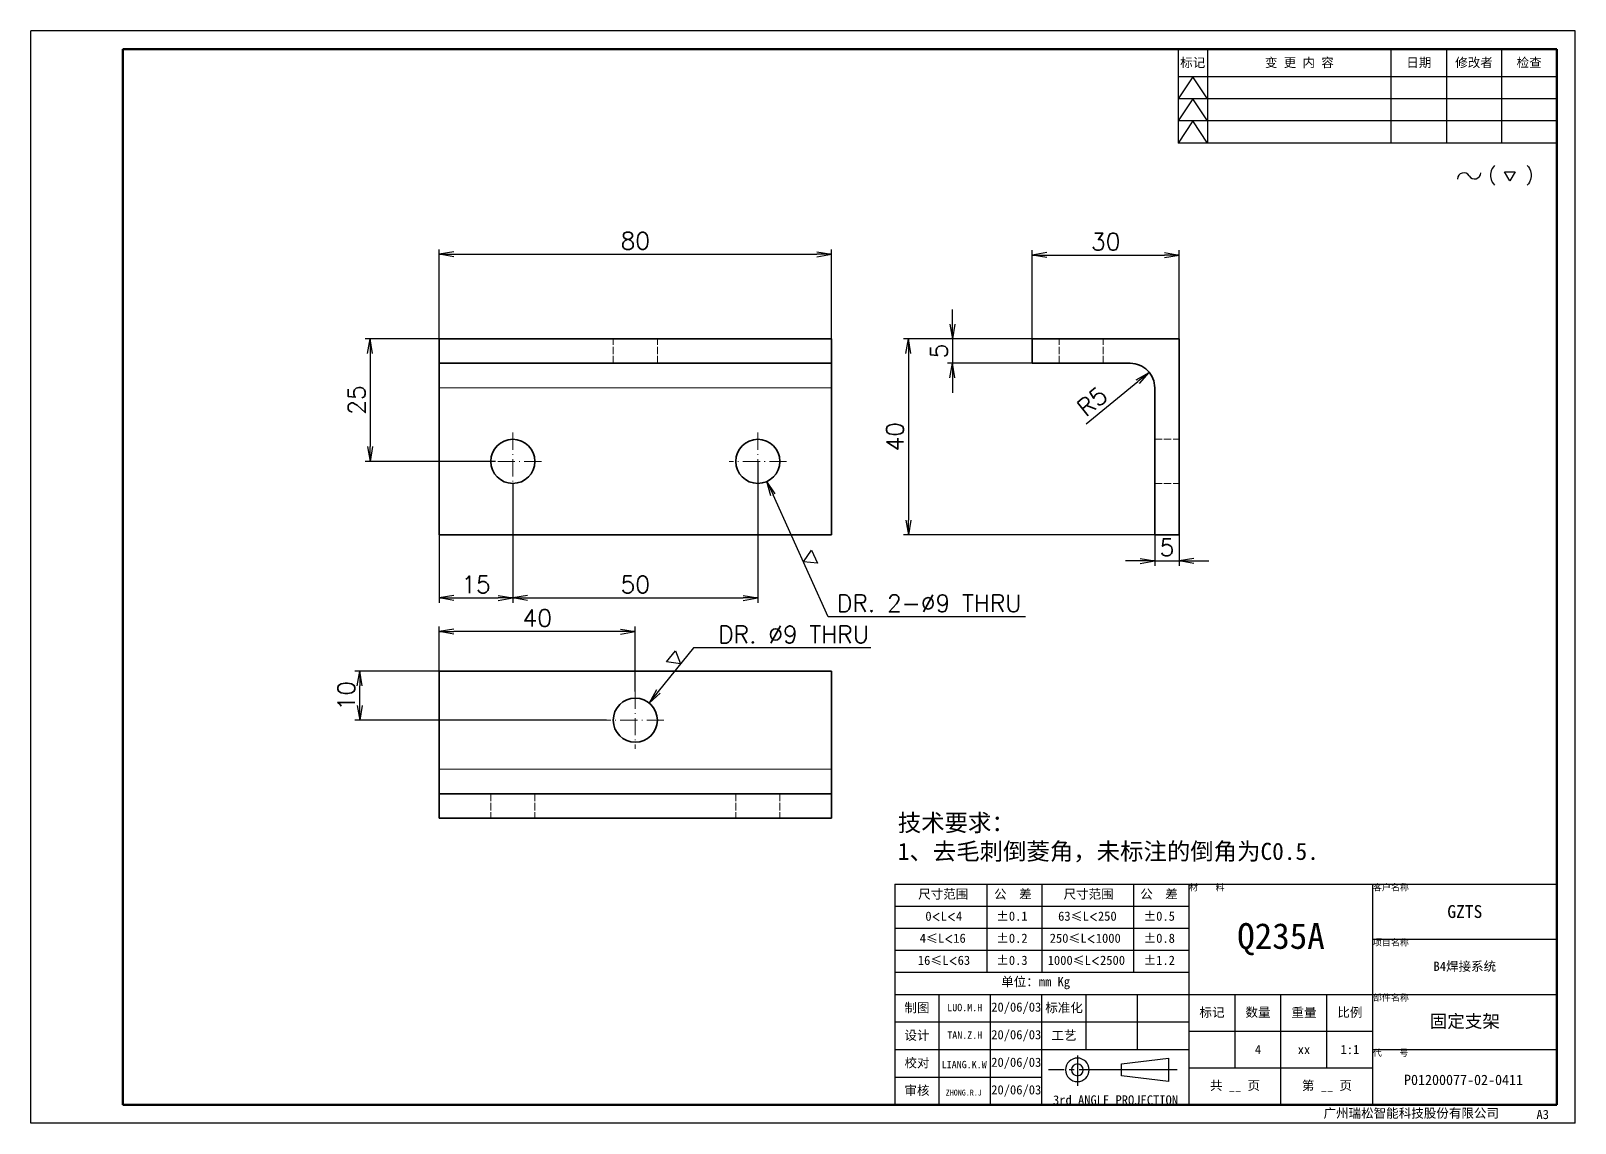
# Model space of a CAD drawing. Header units: millimetres. Extents: x -73083 to 81340, y -6859 to 6812.
# Drawn here: x 50234.2 to 50549.2, y -6850.2 to -6627.5 of the extents above; entities that cross this region are included whole.
import ezdxf

# ---------------------------------------------------------------- set-up
doc = ezdxf.new("R2010")
doc.units = ezdxf.units.MM
for name, pattern in [('AM_ISO02W050', [7.5, 6, -1.5]), ('AM_ISO08W050', [18, 12, -1.5, 3, -1.5]), ('CENTER-HOKUTO', [23, 20, -1, 1, -1]), ('DASHDOT', [18.5, 12, -3, 0.5, -3]), ('DASHED', [15, 12, -3])]:
    doc.linetypes.add(name, pattern=pattern)
for name, color, linetype, lineweight in [('AM_7', 2, 'AM_ISO08W050', 25), ('AM_HID', 1, 'AM_ISO02W050', 25), ('AM_VIS', 7, 'Continuous', 50), ('SOLID LINE', 7, 'Continuous', 30)]:
    doc.layers.add(name, color=color, linetype=linetype, lineweight=lineweight)
doc.layers.add('title_frame', color=7, linetype='Continuous')
doc.layers.add('word_dim', color=253, linetype='Continuous')
doc.styles.get("Standard").update_dxf_attribs({"font": 'romans.shx', "bigfont": 'bigfont.shx'})
doc.dimstyles.new('RS-1-1', dxfattribs={"dimtxt": 3.5, "dimasz": 3, "dimexe": 1, "dimexo": 0, "dimgap": 1, "dimtad": 3, "dimdec": 4, "dimdsep": 46, "dimtxsty": 'Standard', "dimblk1": 'OPEN', "dimblk2": 'OPEN', "dimsah": 1, "dimcen": 0, "dimclrd": 256, "dimclre": 256, "dimclrt": 3, "dimadec": 0, "dimazin": 0, "dimtfac": 1, "dimtdec": 4, "dimtmove": 0, "dimatfit": 3, "dimfxl": 0, "dimtolj": 1, "dimtzin": 0, "dimarcsym": 0})
doc.dimstyles.new('STANDARD 1-1', dxfattribs={"dimtxt": 3.5, "dimasz": 3, "dimexe": 1, "dimexo": 0, "dimgap": 1, "dimtad": 3, "dimdsep": 46, "dimtxsty": 'Standard', "dimblk1": 'OPEN', "dimblk2": 'OPEN', "dimsah": 1, "dimcen": 0, "dimclrd": 256, "dimclre": 256, "dimclrt": 3, "dimazin": 2, "dimtfac": 1, "dimtmove": 0, "dimatfit": 3, "dimldrblk": 'OPEN', "dimfxl": 0, "dimtolj": 1, "dimtzin": 0, "dimarcsym": 0})
doc.dimstyles.new('STANDARD1-1', dxfattribs={"dimtxt": 3.5, "dimasz": 3, "dimexe": 1, "dimexo": 0, "dimgap": 1, "dimtad": 3, "dimdsep": 46, "dimtxsty": 'Standard', "dimblk1": 'OPEN', "dimblk2": 'OPEN', "dimsah": 1, "dimcen": 0, "dimclrd": 256, "dimclre": 256, "dimclrt": 3, "dimazin": 2, "dimtfac": 1, "dimtmove": 0, "dimatfit": 3, "dimldrblk": 'OPEN', "dimfxl": 0, "dimtolj": 1, "dimlwd": -1, "dimlwe": -1, "dimarcsym": 0})

# ---------------------------------------------------------------- blocks, each defined once
blk = doc.blocks.new('shiage0')
at = {"layer": 'word_dim', "color": 3, "linetype": 'Continuous'}
for centre, start, end in [((1.69, 0), 30, 180), ((4.61, 1.69), 210, 0)]:
    blk.add_arc(centre, 1.69, start, end, dxfattribs=at)
blk = doc.blocks.new('12')
at = {"layer": 'title_frame', "color": 3, "linetype": 'Continuous'}
blk.add_lwpolyline([(20.46, 3.03), (19.01, 5.53), (21.9, 5.53)], close=True, dxfattribs=at)
blk.add_blockref('shiage0', (6.23, 3.56), dxfattribs=at)
blk.add_text('(   )', height=3.5, dxfattribs=at).set_placement((14.64, 3.08))
blk = doc.blocks.new('_Open')
at = {"color": 0, "lineweight": -2}
for p, q in [((-1, 0.17), (0, 0)), ((-1, -0.17), (0, 0)), ((0, 0), (-1, 0))]:
    blk.add_line(p, q, dxfattribs=at)
blk = doc.blocks.new('*D693')
at = {"layer": 'DEFPOINTS', "color": 0, "ltscale": 12}
for p in [(50397.48, -6673.05), (50317.48, -6690.27), (50397.48, -6690.27)]:
    blk.add_point(p, dxfattribs=at)
at = {"layer": 'word_dim', "lineweight": -2, "ltscale": 12}
for p, q in [((50317.48, -6690.27), (50317.48, -6672.05)), ((50320.48, -6673.05), (50394.48, -6673.05)), ((50397.48, -6690.27), (50397.48, -6672.05))]:
    blk.add_line(p, q, dxfattribs=at)
at = {"layer": 'word_dim', "lineweight": -2, "ltscale": 12, "xscale": 3, "yscale": 3, "zscale": 3, "rotation": 180}
blk.add_blockref('_Open', (50317.48, -6673.05), dxfattribs=at)
at = {"layer": 'word_dim', "lineweight": -2, "ltscale": 12, "xscale": 3, "yscale": 3, "zscale": 3}
blk.add_blockref('_Open', (50397.48, -6673.05), dxfattribs=at)
at = {"layer": 'word_dim', "color": 3, "ltscale": 12, "insert": (50357.48, -6670.3), "char_height": 3.5, "attachment_point": 5}
blk.add_mtext('\\A1;80', dxfattribs=at)
blk = doc.blocks.new('*D694')
at = {"layer": 'DEFPOINTS', "color": 0, "ltscale": 12}
for p in [(50438.44, -6690.27), (50413.19, -6730.27), (50463.44, -6730.27)]:
    blk.add_point(p, dxfattribs=at)
at = {"layer": 'word_dim', "lineweight": -2, "ltscale": 12}
for p, q in [((50438.44, -6690.27), (50412.19, -6690.27)), ((50413.19, -6693.27), (50413.19, -6727.27)), ((50463.44, -6730.27), (50412.19, -6730.27))]:
    blk.add_line(p, q, dxfattribs=at)
at = {"layer": 'word_dim', "lineweight": -2, "ltscale": 12, "xscale": 3, "yscale": 3, "zscale": 3}
for p, rotation in [((50413.19, -6690.27), 90), ((50413.19, -6730.27), 270)]:
    blk.add_blockref('_Open', p, dxfattribs=dict(at, rotation=rotation))
at = {"layer": 'word_dim', "color": 3, "ltscale": 12, "insert": (50410.44, -6710.27), "char_height": 3.5, "attachment_point": 5, "rotation": 90}
blk.add_mtext('\\A1;40', dxfattribs=at)
blk = doc.blocks.new('*D695')
at = {"layer": 'DEFPOINTS', "color": 0, "ltscale": 12}
for p in [(50438.44, -6690.27), (50422.17, -6695.27), (50438.44, -6695.27)]:
    blk.add_point(p, dxfattribs=at)
at = {"layer": 'word_dim', "lineweight": -2, "ltscale": 12}
for p, q in [((50422.17, -6687.27), (50422.17, -6684.27)), ((50438.44, -6690.27), (50421.17, -6690.27)), ((50422.17, -6690.27), (50422.17, -6695.27)), ((50438.44, -6695.27), (50421.17, -6695.27)), ((50422.17, -6698.27), (50422.17, -6701.27))]:
    blk.add_line(p, q, dxfattribs=at)
at = {"layer": 'word_dim', "lineweight": -2, "ltscale": 12, "xscale": 3, "yscale": 3, "zscale": 3}
for p, rotation in [((50422.17, -6690.27), 270), ((50422.17, -6695.27), 90)]:
    blk.add_blockref('_Open', p, dxfattribs=dict(at, rotation=rotation))
at = {"layer": 'word_dim', "color": 3, "ltscale": 12, "insert": (50419.42, -6692.77), "char_height": 3.5, "attachment_point": 5, "rotation": 90}
blk.add_mtext('\\A1;5', dxfattribs=at)
blk = doc.blocks.new('*D696')
at = {"layer": 'DEFPOINTS', "color": 0, "ltscale": 12}
for p in [(50468.44, -6673.21), (50438.44, -6690.27), (50468.44, -6690.27)]:
    blk.add_point(p, dxfattribs=at)
at = {"layer": 'word_dim', "lineweight": -2, "ltscale": 12}
for p, q in [((50438.44, -6690.27), (50438.44, -6672.21)), ((50441.44, -6673.21), (50465.44, -6673.21)), ((50468.44, -6690.27), (50468.44, -6672.21))]:
    blk.add_line(p, q, dxfattribs=at)
at = {"layer": 'word_dim', "lineweight": -2, "ltscale": 12, "xscale": 3, "yscale": 3, "zscale": 3, "rotation": 180}
blk.add_blockref('_Open', (50438.44, -6673.21), dxfattribs=at)
at = {"layer": 'word_dim', "lineweight": -2, "ltscale": 12, "xscale": 3, "yscale": 3, "zscale": 3}
blk.add_blockref('_Open', (50468.44, -6673.21), dxfattribs=at)
at = {"layer": 'word_dim', "color": 3, "ltscale": 12, "insert": (50453.44, -6670.46), "char_height": 3.5, "attachment_point": 5}
blk.add_mtext('\\A1;30', dxfattribs=at)
blk = doc.blocks.new('*D697')
at = {"layer": 'DEFPOINTS', "color": 0, "ltscale": 12}
for p in [(50463.44, -6730.27), (50468.44, -6730.27), (50468.44, -6735.57)]:
    blk.add_point(p, dxfattribs=at)
at = {"layer": 'word_dim', "lineweight": -2, "ltscale": 12}
for p, q in [((50463.44, -6730.27), (50463.44, -6736.57)), ((50468.44, -6730.27), (50468.44, -6736.57)), ((50460.44, -6735.57), (50457.44, -6735.57)), ((50463.44, -6735.57), (50468.44, -6735.57)), ((50471.44, -6735.57), (50474.44, -6735.57))]:
    blk.add_line(p, q, dxfattribs=at)
at = {"layer": 'word_dim', "lineweight": -2, "ltscale": 12, "xscale": 3, "yscale": 3, "zscale": 3}
blk.add_blockref('_Open', (50463.44, -6735.57), dxfattribs=at)
at = {"layer": 'word_dim', "lineweight": -2, "ltscale": 12, "xscale": 3, "yscale": 3, "zscale": 3, "rotation": 180}
blk.add_blockref('_Open', (50468.44, -6735.57), dxfattribs=at)
at = {"layer": 'word_dim', "color": 3, "ltscale": 12, "insert": (50465.94, -6732.82), "char_height": 3.5, "attachment_point": 5}
blk.add_mtext('\\A1;5', dxfattribs=at)
blk = doc.blocks.new('*D698')
at = {"layer": 'DEFPOINTS', "color": 0, "ltscale": 12}
for p in [(50317.48, -6720.27), (50332.48, -6720.27), (50332.48, -6743.13)]:
    blk.add_point(p, dxfattribs=at)
at = {"layer": 'word_dim', "lineweight": -2, "ltscale": 12}
for p, q in [((50317.48, -6720.27), (50317.48, -6744.13)), ((50332.48, -6720.27), (50332.48, -6744.13)), ((50320.48, -6743.13), (50329.48, -6743.13))]:
    blk.add_line(p, q, dxfattribs=at)
at = {"layer": 'word_dim', "lineweight": -2, "ltscale": 12, "xscale": 3, "yscale": 3, "zscale": 3, "rotation": 180}
blk.add_blockref('_Open', (50317.48, -6743.13), dxfattribs=at)
at = {"layer": 'word_dim', "lineweight": -2, "ltscale": 12, "xscale": 3, "yscale": 3, "zscale": 3}
blk.add_blockref('_Open', (50332.48, -6743.13), dxfattribs=at)
at = {"layer": 'word_dim', "color": 3, "ltscale": 12, "insert": (50324.98, -6740.38), "char_height": 3.5, "attachment_point": 5}
blk.add_mtext('\\A1;15', dxfattribs=at)
blk = doc.blocks.new('*D699')
at = {"layer": 'DEFPOINTS', "color": 0, "ltscale": 12}
for p in [(50382.48, -6715.27), (50332.48, -6719.82), (50382.48, -6743.13)]:
    blk.add_point(p, dxfattribs=at)
at = {"layer": 'word_dim', "lineweight": -2, "ltscale": 12}
for p, q in [((50382.48, -6715.27), (50382.48, -6744.13)), ((50332.48, -6719.82), (50332.48, -6744.13)), ((50335.48, -6743.13), (50379.48, -6743.13))]:
    blk.add_line(p, q, dxfattribs=at)
at = {"layer": 'word_dim', "lineweight": -2, "ltscale": 12, "xscale": 3, "yscale": 3, "zscale": 3, "rotation": 180}
blk.add_blockref('_Open', (50332.48, -6743.13), dxfattribs=at)
at = {"layer": 'word_dim', "lineweight": -2, "ltscale": 12, "xscale": 3, "yscale": 3, "zscale": 3}
blk.add_blockref('_Open', (50382.48, -6743.13), dxfattribs=at)
at = {"layer": 'word_dim', "color": 3, "ltscale": 12, "insert": (50357.48, -6740.38), "char_height": 3.5, "attachment_point": 5}
blk.add_mtext('\\A1;50', dxfattribs=at)
blk = doc.blocks.new('*D700')
at = {"layer": 'DEFPOINTS', "color": 0, "ltscale": 12}
for p in [(50317.48, -6690.27), (50303.39, -6715.27), (50328.98, -6715.27)]:
    blk.add_point(p, dxfattribs=at)
at = {"layer": 'word_dim', "lineweight": -2, "ltscale": 12}
for p, q in [((50317.48, -6690.27), (50302.39, -6690.27)), ((50303.39, -6693.27), (50303.39, -6712.27)), ((50328.98, -6715.27), (50302.39, -6715.27))]:
    blk.add_line(p, q, dxfattribs=at)
at = {"layer": 'word_dim', "lineweight": -2, "ltscale": 12, "xscale": 3, "yscale": 3, "zscale": 3}
for p, rotation in [((50303.39, -6690.27), 90), ((50303.39, -6715.27), 270)]:
    blk.add_blockref('_Open', p, dxfattribs=dict(at, rotation=rotation))
at = {"layer": 'word_dim', "color": 3, "ltscale": 12, "insert": (50300.64, -6702.77), "char_height": 3.5, "attachment_point": 5, "rotation": 90}
blk.add_mtext('\\A1;25', dxfattribs=at)
blk = doc.blocks.new('*D701')
at = {"layer": 'DEFPOINTS', "color": 0, "linetype": 'Continuous', "ltscale": 5}
for p in [(50317.48, -6749.98), (50317.48, -6759.4), (50357.48, -6762.22)]:
    blk.add_point(p, dxfattribs=at)
at = {"layer": 'word_dim', "linetype": 'Continuous', "lineweight": -2, "ltscale": 5}
for p, q in [((50317.48, -6759.4), (50317.48, -6748.98)), ((50354.48, -6749.98), (50320.48, -6749.98)), ((50357.48, -6762.22), (50357.48, -6748.98))]:
    blk.add_line(p, q, dxfattribs=at)
at = {"layer": 'word_dim', "linetype": 'Continuous', "lineweight": -2, "ltscale": 5, "xscale": 3, "yscale": 3, "zscale": 3, "rotation": 180}
blk.add_blockref('_Open', (50317.48, -6749.98), dxfattribs=at)
at = {"layer": 'word_dim', "linetype": 'Continuous', "lineweight": -2, "ltscale": 5, "xscale": 3, "yscale": 3, "zscale": 3}
blk.add_blockref('_Open', (50357.48, -6749.98), dxfattribs=at)
at = {"layer": 'word_dim', "color": 3, "linetype": 'Continuous', "ltscale": 5, "insert": (50337.48, -6747.23), "char_height": 3.5, "attachment_point": 5}
blk.add_mtext('\\A1;40', dxfattribs=at)
blk = doc.blocks.new('*D702')
at = {"layer": 'DEFPOINTS', "color": 0, "linetype": 'Continuous', "ltscale": 5}
for p in [(50301.28, -6758.07), (50317.48, -6758.07), (50351.63, -6768.07)]:
    blk.add_point(p, dxfattribs=at)
at = {"layer": 'word_dim', "linetype": 'Continuous', "lineweight": -2, "ltscale": 5}
for p, q in [((50317.48, -6758.07), (50300.28, -6758.07)), ((50301.28, -6765.07), (50301.28, -6761.07)), ((50351.63, -6768.07), (50300.28, -6768.07))]:
    blk.add_line(p, q, dxfattribs=at)
at = {"layer": 'word_dim', "linetype": 'Continuous', "lineweight": -2, "ltscale": 5, "xscale": 3, "yscale": 3, "zscale": 3}
for p, rotation in [((50301.28, -6758.07), 90), ((50301.28, -6768.07), 270)]:
    blk.add_blockref('_Open', p, dxfattribs=dict(at, rotation=rotation))
at = {"layer": 'word_dim', "color": 3, "linetype": 'Continuous', "ltscale": 5, "insert": (50298.53, -6763.07), "char_height": 3.5, "attachment_point": 5, "rotation": 90}
blk.add_mtext('\\A1;10', dxfattribs=at)
blk = doc.blocks.new('*D703')
at = {"layer": 'DEFPOINTS', "color": 0, "ltscale": 2}
for p in [(50380.62, -6711.17), (50384.33, -6719.37)]:
    blk.add_point(p, dxfattribs=at)
at = {"layer": 'word_dim', "ltscale": 2}
for p, q in [((50396.84, -6746.97), (50385.57, -6722.1)), ((50437.04, -6746.97), (50396.84, -6746.97))]:
    blk.add_line(p, q, dxfattribs=at)
at = {"layer": 'word_dim', "ltscale": 2, "xscale": 3, "yscale": 3, "zscale": 3, "rotation": 114.3792420790748}
blk.add_blockref('_Open', (50384.33, -6719.37), dxfattribs=at)
at = {"layer": 'word_dim', "color": 3, "ltscale": 2, "insert": (50417.44, -6744.22), "char_height": 3.5, "attachment_point": 5}
blk.add_mtext('\\A1;DR. {\\Fromans,bigfont|c134;2}-∅9 THRU', dxfattribs=at)
blk = doc.blocks.new('shiage1')
at = {"layer": 'word_dim', "color": 3, "linetype": 'Continuous'}
for p, q in [((0, 0), (-1.44, 2.5)), ((-1.44, 2.5), (1.44, 2.5)), ((1.44, 2.5), (0, 0))]:
    blk.add_line(p, q, dxfattribs=at)
blk = doc.blocks.new('*D704')
at = {"layer": 'DEFPOINTS', "color": 0, "ltscale": 2}
for p in [(50462.32, -6697.12), (50458.44, -6700.27)]:
    blk.add_point(p, dxfattribs=at)
at = {"layer": 'word_dim', "ltscale": 2}
blk.add_line((50449.43, -6707.59), (50459.99, -6699.01), dxfattribs=at)
at = {"layer": 'word_dim', "ltscale": 2, "xscale": 3, "yscale": 3, "zscale": 3, "rotation": 39.08087847657927}
blk.add_blockref('_Open', (50462.32, -6697.12), dxfattribs=at)
at = {"layer": 'word_dim', "color": 3, "ltscale": 2, "insert": (50450.67, -6703.04), "char_height": 3.5, "attachment_point": 5, "rotation": 39.0809}
blk.add_mtext('\\A1;R5', dxfattribs=at)
blk = doc.blocks.new('*D705')
at = {"layer": 'DEFPOINTS', "color": 0, "ltscale": 2}
for p in [(50360.3, -6764.56), (50354.66, -6771.58)]:
    blk.add_point(p, dxfattribs=at)
at = {"layer": 'word_dim', "ltscale": 2}
for p, q in [((50369.34, -6753.32), (50362.17, -6762.23)), ((50405.54, -6753.32), (50369.34, -6753.32))]:
    blk.add_line(p, q, dxfattribs=at)
at = {"layer": 'word_dim', "ltscale": 2, "xscale": 3, "yscale": 3, "zscale": 3, "rotation": 231.2149551458616}
blk.add_blockref('_Open', (50360.3, -6764.56), dxfattribs=at)
at = {"layer": 'word_dim', "color": 3, "ltscale": 2, "insert": (50389.77, -6750.57), "char_height": 3.5, "attachment_point": 5}
blk.add_mtext('\\A1;DR. ∅9 THRU', dxfattribs=at)

msp = doc.modelspace()

# ---------------------------------------------------------------- linework, layer by layer
at = {"layer": 'AM_7', "linetype": 'DASHDOT', "lineweight": 13, "ltscale": 0.2925}
for p, q in [((50332.47691, -6709.4207), (50332.47691, -6721.12071)), ((50382.47691, -6709.4207), (50382.47691, -6721.12071)), ((50357.47691, -6762.22197), (50357.47691, -6773.92198))]:
    msp.add_line(p, q, dxfattribs=at)
at = {"layer": 'AM_7', "linetype": 'DASHDOT', "lineweight": 13, "ltscale": 0.292499}
for p, q in [((50338.32689, -6715.27071), (50326.62694, -6715.27071)), ((50388.32689, -6715.27071), (50376.62694, -6715.27071)), ((50363.32689, -6768.07198), (50351.62694, -6768.07198))]:
    msp.add_line(p, q, dxfattribs=at)
at = {"layer": 'AM_HID', "linetype": 'DASHED', "lineweight": 13, "ltscale": 0.125}
for p, q in [((50352.97691, -6695.27071), (50352.97691, -6690.27071)), ((50361.97691, -6695.27071), (50361.97691, -6690.27071)), ((50443.93962, -6695.27071), (50443.93962, -6690.27071)), ((50452.93962, -6695.27071), (50452.93962, -6690.27071)), ((50463.43962, -6710.77071), (50468.43962, -6710.77071)), ((50463.43962, -6710.77071), (50468.43962, -6710.77071)), ((50463.43962, -6719.77071), (50468.43962, -6719.77071)), ((50463.43962, -6719.77071), (50468.43962, -6719.77071)), ((50327.97691, -6783.07198), (50327.97691, -6788.07198)), ((50336.97691, -6783.07198), (50336.97691, -6788.07198)), ((50377.97691, -6783.07198), (50377.97691, -6788.07198)), ((50386.97691, -6783.07198), (50386.97691, -6788.07198))]:
    msp.add_line(p, q, dxfattribs=at)
at = {"layer": 'AM_VIS', "linetype": 'Continuous'}
for p, q in [((50545.43206, -6631.23225), (50252.93206, -6631.23225)), ((50252.93206, -6846.48225), (50252.93206, -6631.23225)), ((50545.43206, -6846.48225), (50545.43206, -6631.23225)), ((50545.43206, -6846.48225), (50252.93206, -6846.48225))]:
    msp.add_line(p, q, dxfattribs=at)
at = {"layer": 'AM_VIS', "lineweight": 35}
for p, q in [((50397.47691, -6690.27071), (50317.47691, -6690.27071)), ((50438.43962, -6690.27071), (50468.43962, -6690.27071)), ((50468.43962, -6730.27071), (50468.43962, -6690.27071)), ((50397.47691, -6695.27071), (50317.47691, -6695.27071)), ((50458.43962, -6695.27071), (50438.43962, -6695.27071)), ((50317.47691, -6730.27071), (50317.47691, -6700.27071)), ((50397.47691, -6730.27071), (50397.47691, -6700.27071)), ((50463.43962, -6730.27071), (50463.43962, -6700.27071)), ((50397.47691, -6730.27071), (50317.47691, -6730.27071)), ((50397.47691, -6758.07198), (50317.47691, -6758.07198)), ((50317.47691, -6778.07198), (50317.47691, -6758.07198)), ((50397.47691, -6778.07198), (50397.47691, -6758.07198)), ((50397.47691, -6783.07198), (50317.47691, -6783.07198)), ((50397.47691, -6788.07198), (50317.47691, -6788.07198))]:
    msp.add_line(p, q, dxfattribs=at)
at = {"layer": 'AM_VIS', "lineweight": 35, "ltscale": 0.125}
for p, q in [((50317.47691, -6690.27071), (50317.47691, -6695.27071)), ((50397.47691, -6690.27071), (50397.47691, -6695.27071)), ((50438.43962, -6690.27071), (50438.43962, -6695.27071)), ((50317.47691, -6695.27071), (50317.47691, -6700.27071)), ((50397.47691, -6695.27071), (50397.47691, -6700.27071)), ((50468.43962, -6730.27071), (50463.43962, -6730.27071)), ((50317.47691, -6778.07198), (50317.47691, -6783.07198)), ((50397.47691, -6778.07198), (50397.47691, -6783.07198)), ((50317.47691, -6788.07198), (50317.47691, -6783.07198)), ((50397.47691, -6788.07198), (50397.47691, -6783.07198))]:
    msp.add_line(p, q, dxfattribs=at)
at = {"layer": 'AM_VIS', "lineweight": 13}
for p, q in [((50397.47691, -6700.27071), (50317.47691, -6700.27071)), ((50397.47691, -6778.07198), (50317.47691, -6778.07198))]:
    msp.add_line(p, q, dxfattribs=at)
at = {"layer": 'AM_VIS', "lineweight": 35}
for centre in [(50332.47691, -6715.27071), (50382.47691, -6715.27071), (50357.47691, -6768.07198)]:
    msp.add_circle(centre, 4.5, dxfattribs=at)
msp.add_arc((50458.43962, -6700.27071), 5, 0, 90.0000025, dxfattribs=at)
at = {"layer": 'title_frame', "linetype": 'Continuous'}
for p, q in [((50468.18206, -6631.23225), (50468.18206, -6650.35725)), ((50474.18206, -6631.23225), (50474.18206, -6650.35725)), ((50511.68206, -6650.35725), (50511.68206, -6631.23225)), ((50522.93206, -6631.23225), (50522.93206, -6650.35725)), ((50534.18206, -6631.23225), (50534.18206, -6650.35725)), ((50545.43206, -6650.35725), (50545.43206, -6631.23225)), ((50545.43206, -6636.85725), (50468.18206, -6636.85725)), ((50471.18206, -6636.85725), (50468.18206, -6641.35725)), ((50474.18206, -6641.35725), (50471.18206, -6636.85725)), ((50545.43206, -6641.35725), (50468.18206, -6641.35725)), ((50471.18206, -6641.35725), (50468.18206, -6645.85725)), ((50474.18206, -6645.85725), (50471.18206, -6641.35725)), ((50545.43206, -6645.85725), (50468.18206, -6645.85725)), ((50471.18206, -6645.85725), (50468.18206, -6650.35725)), ((50474.18206, -6650.35725), (50471.18206, -6645.85725)), ((50545.43206, -6650.35725), (50468.18206, -6650.35725)), ((50410.43206, -6801.48225), (50545.43206, -6801.48225)), ((50410.43206, -6801.48225), (50410.43206, -6846.48225)), ((50429.18206, -6801.48225), (50429.18206, -6819.48225)), ((50440.43206, -6801.48225), (50440.43206, -6819.48225)), ((50459.18206, -6819.48225), (50459.18206, -6801.48225)), ((50470.43206, -6846.48225), (50470.43206, -6801.48225)), ((50507.93206, -6846.48225), (50507.93206, -6801.48225)), ((50410.43206, -6805.98225), (50470.43206, -6805.98225)), ((50410.43206, -6810.48225), (50470.43206, -6810.48225)), ((50507.93206, -6812.73225), (50545.43206, -6812.73225)), ((50410.43206, -6814.98225), (50470.43206, -6814.98225)), ((50410.43206, -6819.48225), (50470.43206, -6819.48225)), ((50410.43206, -6823.98225), (50545.43206, -6823.98225)), ((50419.43206, -6846.48225), (50419.43206, -6823.98225)), ((50429.93206, -6846.48225), (50429.93206, -6823.98225)), ((50440.43206, -6846.48225), (50440.43206, -6823.98225)), ((50449.43206, -6835.23225), (50449.43206, -6823.98225)), ((50459.93206, -6835.23225), (50459.93206, -6823.98225)), ((50479.80706, -6838.98225), (50479.80706, -6823.98225)), ((50489.18206, -6846.48225), (50489.18206, -6823.98225)), ((50498.55706, -6838.98225), (50498.55706, -6823.98225)), ((50410.43206, -6829.60725), (50470.43206, -6829.60725)), ((50470.43206, -6831.48225), (50507.93206, -6831.48225)), ((50410.43206, -6835.23225), (50470.43206, -6835.23225)), ((50507.93206, -6835.23225), (50545.43206, -6835.23225)), ((50410.43206, -6840.85725), (50440.43206, -6840.85725)), ((50470.43206, -6838.98225), (50507.93206, -6838.98225))]:
    msp.add_line(p, q, dxfattribs=at)
at = {"layer": 'title_frame', "color": 2, "linetype": 'CENTER-HOKUTO'}
for p, q in [((50447.65792, -6836.41843), (50447.65792, -6842.62003)), ((50467.98712, -6839.37043), (50441.73112, -6839.37043))]:
    msp.add_line(p, q, dxfattribs=at)
at = {"layer": 'title_frame', "color": 3, "linetype": 'Continuous'}
for p, q in [((50456.65792, -6838.17043), (50466.25792, -6836.97043)), ((50456.65792, -6840.57043), (50456.65792, -6838.17043)), ((50466.25792, -6836.97043), (50466.25792, -6841.77043)), ((50466.25792, -6841.77043), (50456.65792, -6840.57043))]:
    msp.add_line(p, q, dxfattribs=at)
for radius in [2.4, 1.2]:
    msp.add_arc((50447.65792, -6839.37043), radius, 0, 359.9893827, dxfattribs=at)
at = {"layer": 'word_dim', "linetype": 'Continuous'}
for p, q in [((50234.18206, -6850.23225), (50234.18206, -6627.48225)), ((50549.18206, -6627.48225), (50234.18206, -6627.48225)), ((50549.18206, -6850.23225), (50549.18206, -6627.48225)), ((50545.43206, -6801.48225), (50545.43206, -6846.48225)), ((50507.93206, -6846.48225), (50545.43206, -6846.48225)), ((50549.18206, -6850.23225), (50234.18206, -6850.23225))]:
    msp.add_line(p, q, dxfattribs=at)

# ---------------------------------------------------------------- block references
at = {"layer": 'word_dim', "linetype": 'Continuous', "xscale": 0.75, "yscale": 0.75, "zscale": 0.75}
msp.add_blockref('12', (50520.5256, -6660.36027), dxfattribs=at)
at = {"layer": 'word_dim', "color": 3, "ltscale": 2}
for p, rotation in [((50391.75647, -6735.74709), 294.3792420790908), ((50366.70915, -6756.58325), 51.21495514579114)]:
    msp.add_blockref('shiage1', p, dxfattribs=dict(at, rotation=rotation))

# ---------------------------------------------------------------- texts
at = {"layer": 'SOLID LINE', "ltscale": 0.5}
for s, insert, char_height, width, attachment_point in [('\\pt11.25;{\\fSimHei|b0|i0|c134|p2;\\C3;标记}', (50471.18206, -6634.04475), 1.875, 6, 5), ('\\pt11.25;{\\fSimHei|b0|i0|c134|p2;\\C3;变 更 内 容}', (50492.93206, -6634.04475), 1.875, 37.5, 5), ('\\pt11.25;{\\fSimHei|b0|i0|c134|p2;\\C3;日期}', (50517.30706, -6634.04475), 1.875, 11.25, 5), ('\\pt11.25;{\\fSimHei|b0|i0|c134|p2;\\C3;修改者}', (50528.55706, -6634.04475), 1.875, 11.25, 5), ('\\pt11.25;{\\fSimHei|b0|i0|c134|p2;\\C3;检查}', (50539.80706, -6634.04475), 1.875, 11.25, 5), ('\\pt21;{\\fSimHei|b0|i0|c134|p2;\\C3;技术要求：\\P1、去毛刺倒菱角，未标注的倒角为C0.5.}', (50411.01198, -6787.22403), 3.5, 103.9326425, 1), ('\\pt11.25;{\\fSimHei|b0|i0|c134|p2;\\C3;尺寸范围}', (50415.17203, -6802.58554), 1.875, 33.9761391, 1), ('\\pt11.25;{\\fSimHei|b0|i0|c134|p2;\\C3;公  差}', (50430.66234, -6802.58554), 1.875, 33.9761391, 1), ('\\pt11.25;{\\fSimHei|b0|i0|c134|p2;\\C3;尺寸范围}', (50444.83262, -6802.58554), 1.875, 33.9761391, 1), ('\\pt11.25;{\\fSimHei|b0|i0|c134|p2;\\C3;公  差}', (50460.46161, -6802.58554), 1.875, 33.9761391, 1), ('{\\fSimHei|b0|i0|c134|p2;\\C3;材    料}', (50470.43206, -6801.48225), 1.3125, 37.5, 1), ('\\pt7.875;{\\fSimHei|b0|i0|c134|p2;\\C3;客户名称}', (50507.93206, -6801.48225), 1.3125, 37.5, 1), ('\\pt11.25;{\\fSimHei|b0|i0|c134|p2;\\C3;0\\Fromans,bigfont|c134;\\H0.9583x;<\\fSimHei|b0|i0|c134|p2;\\H1.044x;L\\Fromans,bigfont|c134;\\H0.9583x;<\\fSimHei|b0|i0|c134|p2;\\H1.044x;4}', (50416.64246, -6807.08554), 1.875, 33.9761391, 1), ('\\pt11.25;{\\fSimHei|b0|i0|c134|p2;\\C3;%%P0.1}', (50431.11882, -6807.08554), 1.875, 33.9761391, 1), ('\\pt11.25;{\\fSimHei|b0|i0|c134|p2;\\C3;63\\H0.9583x;≤\\H1.044x;L\\Fromans,bigfont|c134;\\H0.9579x;<\\fSimHei|b0|i0|c134|p2;\\H1.044x;250}', (50443.71982, -6807.08554), 1.875, 33.9761391, 1), ('\\pt11.25;{\\fSimHei|b0|i0|c134|p2;\\C3;%%P0.5}', (50461.17156, -6807.08554), 1.875, 33.9761391, 1), ('{\\fSimHei|b0|i0|c134|p2;\\C3;GZTS}', (50526.68206, -6807.10725), 2.625, 37.5, 5), ('\\pt31.5;{\\fSimHei|b0|i0|c134|p2;\\C3;Q235A}', (50489.18206, -6812.73225), 5.25, 37.5, 5), ('\\pt11.25;{\\fSimHei|b0|i0|c134|p2;\\C3;4\\H0.9583x;≤\\H1.043x;L\\Fromans,bigfont|c134;\\H0.9588x;<\\fSimHei|b0|i0|c134|p2;\\H1.043x;16}', (50415.49195, -6811.58554), 1.875, 33.9761391, 1), ('\\pt11.25;{\\fSimHei|b0|i0|c134|p2;\\C3;%%P0.2}', (50431.11882, -6811.58554), 1.875, 33.9761391, 1), ('\\pt11.25;{\\fSimHei|b0|i0|c134|p2;\\C3;250\\H0.9583x;≤\\H1.044x;L\\Fromans,bigfont|c134;\\H0.9579x;<\\fSimHei|b0|i0|c134|p2;\\H1.044x;1000}', (50442.00784, -6811.58554), 1.875, 33.9761391, 1), ('\\pt11.25;{\\fSimHei|b0|i0|c134|p2;\\C3;%%P0.8}', (50461.17156, -6811.58554), 1.875, 33.9761391, 1), ('\\pt7.875;{\\fSimHei|b0|i0|c134|p2;\\C3;项目名称}', (50507.93206, -6812.73225), 1.3125, 37.5, 1), ('\\pt11.25;{\\fSimHei|b0|i0|c134|p2;\\C3;16\\H0.9583x;≤\\H1.044x;L\\Fromans,bigfont|c134;\\H0.9579x;<\\fSimHei|b0|i0|c134|p2;\\H1.044x;63}', (50415.10566, -6816.08554), 1.875, 33.9761391, 1), ('\\pt11.25;{\\fSimHei|b0|i0|c134|p2;\\C3;%%P0.3}', (50431.11882, -6816.08554), 1.875, 33.9761391, 1), ('\\pt11.25;{\\fSimHei|b0|i0|c134|p2;\\C3;%%P1.2}', (50461.17156, -6816.08554), 1.875, 33.9761391, 1), ('{\\fSimHei|b0|i0|c134|p2;\\C3;B4焊接系统}', (50526.68206, -6818.35725), 1.875, 37.5, 5), ('\\pt11.25;{\\fSimHei|b0|i0|c134|p2;\\C3;单位：mm Kg}', (50432.1054, -6820.44363), 1.875, 33.9761391, 1), ('\\pt11.25;{\\fSimHei|b0|i0|c134|p2;\\C3;制图}', (50414.93206, -6826.79475), 1.875, 9, 5), ('\\pt216;{\\fSimHei|b0|i0|c134|p2;\\H0.8x;\\C3;LUO.M.H}', (50424.67614, -6826.6703), 1.875, 10.5, 5), ('\\pt45;{\\fSimHei|b0|i0|c134|p2;\\C3;20/06/03}', (50435.18206, -6826.79478), 1.875, 10.5, 5), ('\\pt11.25;{\\fSimHei|b0|i0|c134|p2;\\C3;标准化}', (50444.93206, -6826.79475), 1.875, 9, 5), ('\\pt7.875;{\\fSimHei|b0|i0|c134|p2;\\C3;部件名称}', (50507.93206, -6823.98225), 1.3125, 37.5, 1), ('\\pt11.25;{\\fSimHei|b0|i0|c134|p2;\\C3;标记}', (50475.11956, -6827.73225), 1.875, 9.375, 5), ('\\pt11.25;{\\fSimHei|b0|i0|c134|p2;\\C3;数量}', (50484.49456, -6827.73225), 1.875, 9.375, 5), ('\\pt11.25;{\\fSimHei|b0|i0|c134|p2;\\C3;重量}', (50493.86956, -6827.73225), 1.875, 9.375, 5), ('\\pt11.25;{\\fSimHei|b0|i0|c134|p2;\\C3;比例}', (50503.24456, -6827.73225), 1.875, 9.375, 5), ('{\\fSimHei|b0|i0|c134|p2;\\C3;固定支架}', (50526.68206, -6829.60725), 2.625, 37.5, 5), ('\\pt11.25;{\\fSimHei|b0|i0|c134|p2;\\C3;设计}', (50414.93206, -6832.41975), 1.875, 9, 5), ('\\pt216;{\\fSimHei|b0|i0|c134|p2;\\H0.8x;\\C3;TAN.Z.H}', (50424.67614, -6832.2953), 1.875, 10.5, 5), ('\\pt45;{\\fSimHei|b0|i0|c134|p2;\\C3;20/06/03}', (50435.18206, -6832.41978), 1.875, 10.5, 5), ('\\pt11.25;{\\fSimHei|b0|i0|c134|p2;\\C3;工艺}', (50444.93206, -6832.41975), 1.875, 9, 5), ('\\pt11.25;{\\fSimHei|b0|i0|c134|p2;\\C3;4}', (50484.49456, -6835.23225), 1.875, 9.375, 5), ('\\pt11.25;{\\fSimHei|b0|i0|c134|p2;\\C3;xx}', (50493.86956, -6835.23225), 1.875, 9.375, 5), ('\\pt11.25;{\\fSimHei|b0|i0|c134|p2;\\C3;1:1}', (50503.24456, -6835.23225), 1.875, 9.375, 5), ('\\pt7.875;{\\fSimHei|b0|i0|c134|p2;\\C3;代    号}', (50507.93206, -6835.23225), 1.3125, 37.5, 1), ('\\pt11.25;{\\fSimHei|b0|i0|c134|p2;\\C3;校对}', (50414.93206, -6838.04475), 1.875, 9, 5), ('{\\fSimHei|b0|i0|c134|p2;\\C3;LIANG.K.W}', (50424.56585, -6838.30227), 1.5, 8.4, 5), ('\\pt45;{\\fSimHei|b0|i0|c134|p2;\\C3;20/06/03}', (50435.18206, -6838.04478), 1.875, 10.5, 5), ('\\pt11.25;{\\fSimHei|b0|i0|c134|p2;\\C3;共 __ 页}', (50479.80706, -6842.73225), 1.875, 18.75, 5), ('\\pt11.25;{\\fSimHei|b0|i0|c134|p2;\\C3;第 __ 页}', (50498.55706, -6842.73225), 1.875, 18.75, 5), ('{\\fSimHei|b0|i0|c134|p2;\\C3;P01200077-02-0411}', (50526.41986, -6841.42498), 2.1, 30, 5), ('\\pt11.25;{\\fSimHei|b0|i0|c134|p2;\\C3;审核}', (50414.93206, -6843.66975), 1.875, 9, 5), ('\\pt172.8;{\\fSimHei|b0|i0|c134|p2;\\H0.8x;\\C3;ZHONG.R.J}', (50424.48015, -6844.01339), 1.5, 8.4, 5), ('\\pt45;{\\fSimHei|b0|i0|c134|p2;\\C3;20/06/03}', (50435.18206, -6843.66978), 1.875, 10.5, 5), ('{\\fSimHei|b0|i0|c134|p2;\\C3;3rd ANGLE PROJECTION}', (50455.43206, -6846.48225), 1.875, 30, 8), ('\\pt11.25;{\\fSimHei|b0|i0|c134|p2;\\C3;广州瑞松智能科技股份有限公司}', (50497.85501, -6847.25886), 1.875, 58.9213561, 1), ('\\pt11.25;{\\fSimHei|b0|i0|c134|p2;\\C3;A3}', (50541.29871, -6847.5303), 1.875, 58.9213561, 1)]:
    msp.add_mtext(s, dxfattribs=dict(at, insert=insert, char_height=char_height, width=width, attachment_point=attachment_point))
at = {"layer": 'SOLID LINE', "ltscale": 0.5, "insert": (50441.59632, -6816.08554), "char_height": 1.875, "width": 33.9761391, "attachment_point": 1, "line_spacing_factor": 0.72}
msp.add_mtext('\\pt11.25;{\\fSimHei|b0|i0|c134|p2;\\C3;1000\\H0.9583x;≤\\H1.044x;L\\Fromans,bigfont|c134;\\H0.9579x;<\\fSimHei|b0|i0|c134|p2;\\H1.044x;2500}', dxfattribs=at)

# ---------------------------------------------------------------- dimensions: what is measured, and where the dimension line sits
at = {"layer": 'word_dim', "ltscale": 12}
for base, p1, p2, picture, middle in [((50397.47691, -6673.04854), (50317.47691, -6690.27071), (50397.47691, -6690.27071), '*D693', (50357.47691, -6670.29854)), ((50468.43962, -6673.20911), (50438.43962, -6690.27071), (50468.43962, -6690.27071), '*D696', (50453.43962, -6670.45911)), ((50382.47691, -6743.13355), (50332.47691, -6719.82069), (50382.47691, -6715.27071), '*D699', (50357.47691, -6740.38355)), ((50332.47691, -6743.13355), (50317.47691, -6720.27071), (50332.47691, -6720.27071), '*D698', (50324.97691, -6740.38355)), ((50468.43962, -6735.57318), (50463.43962, -6730.27071), (50468.43962, -6730.27071), '*D697', (50465.93962, -6732.82318))]:
    dim = msp.add_linear_dim(base=base, p1=p1, p2=p2, dimstyle='RS-1-1', dxfattribs=at)
    dim.commit()
    dim.dimension.update_dxf_attribs({"geometry": picture, "text_midpoint": middle})
for base, p1, p2, picture, middle in [((50422.17499, -6695.27071), (50438.43962, -6690.27071), (50438.43962, -6695.27071), '*D695', (50419.42499, -6692.77071)), ((50303.38735, -6715.27071), (50317.47691, -6690.27071), (50328.97691, -6715.27071), '*D700', (50300.63735, -6702.77071)), ((50413.18819, -6730.27071), (50438.43962, -6690.27071), (50463.43962, -6730.27071), '*D694', (50410.43819, -6710.27071))]:
    dim = msp.add_linear_dim(base=base, p1=p1, p2=p2, angle=90, dimstyle='RS-1-1', dxfattribs=at)
    dim.commit()
    dim.dimension.update_dxf_attribs({"geometry": picture, "text_midpoint": middle})
at = {"layer": 'word_dim', "ltscale": 2}
dim = msp.add_radius_dim(center=(50458.43962, -6700.27071), mpoint=(50462.3209, -6697.11862), dimstyle='STANDARD1-1', override={"dimtmove": 1}, dxfattribs=at)
dim.commit()
dim.dimension.update_dxf_attribs({"geometry": '*D704', "text_midpoint": (50452.40229, -6705.17377), "dimtype": 164})
for p1, p2, text, picture, middle in [((50380.61943, -6711.17196), (50384.3344, -6719.36946), 'DR. {\\Fromans,bigfont|c134;2}-<> THRU', '*D703', (50417.44218, -6746.96928)), ((50354.65811, -6771.57973), (50360.29571, -6764.56422), 'DR. <> THRU', '*D705', (50389.76873, -6753.31511))]:
    dim = msp.add_diameter_dim_2p(p1=p1, p2=p2, text=text, dimstyle='STANDARD1-1', override={"dimtoh": 1, "dimtofl": 0}, dxfattribs=at)
    dim.commit()
    dim.dimension.update_dxf_attribs({"geometry": picture, "text_midpoint": middle, "dimtype": 163})
at = {"layer": 'word_dim', "color": 3, "linetype": 'Continuous', "ltscale": 5}
dim = msp.add_linear_dim(base=(50317.47691, -6749.9757), p1=(50357.47691, -6762.22197), p2=(50317.47691, -6759.40214), dimstyle='STANDARD 1-1', dxfattribs=at)
dim.commit()
dim.dimension.update_dxf_attribs({"geometry": '*D701', "text_midpoint": (50337.47691, -6747.2257)})
dim = msp.add_linear_dim(base=(50301.28199, -6758.07198), p1=(50351.62694, -6768.07198), p2=(50317.47691, -6758.07198), angle=90, dimstyle='STANDARD 1-1', dxfattribs=at)
dim.commit()
dim.dimension.update_dxf_attribs({"geometry": '*D702', "text_midpoint": (50298.53199, -6763.07198)})

doc.saveas('drawing.dxf')
